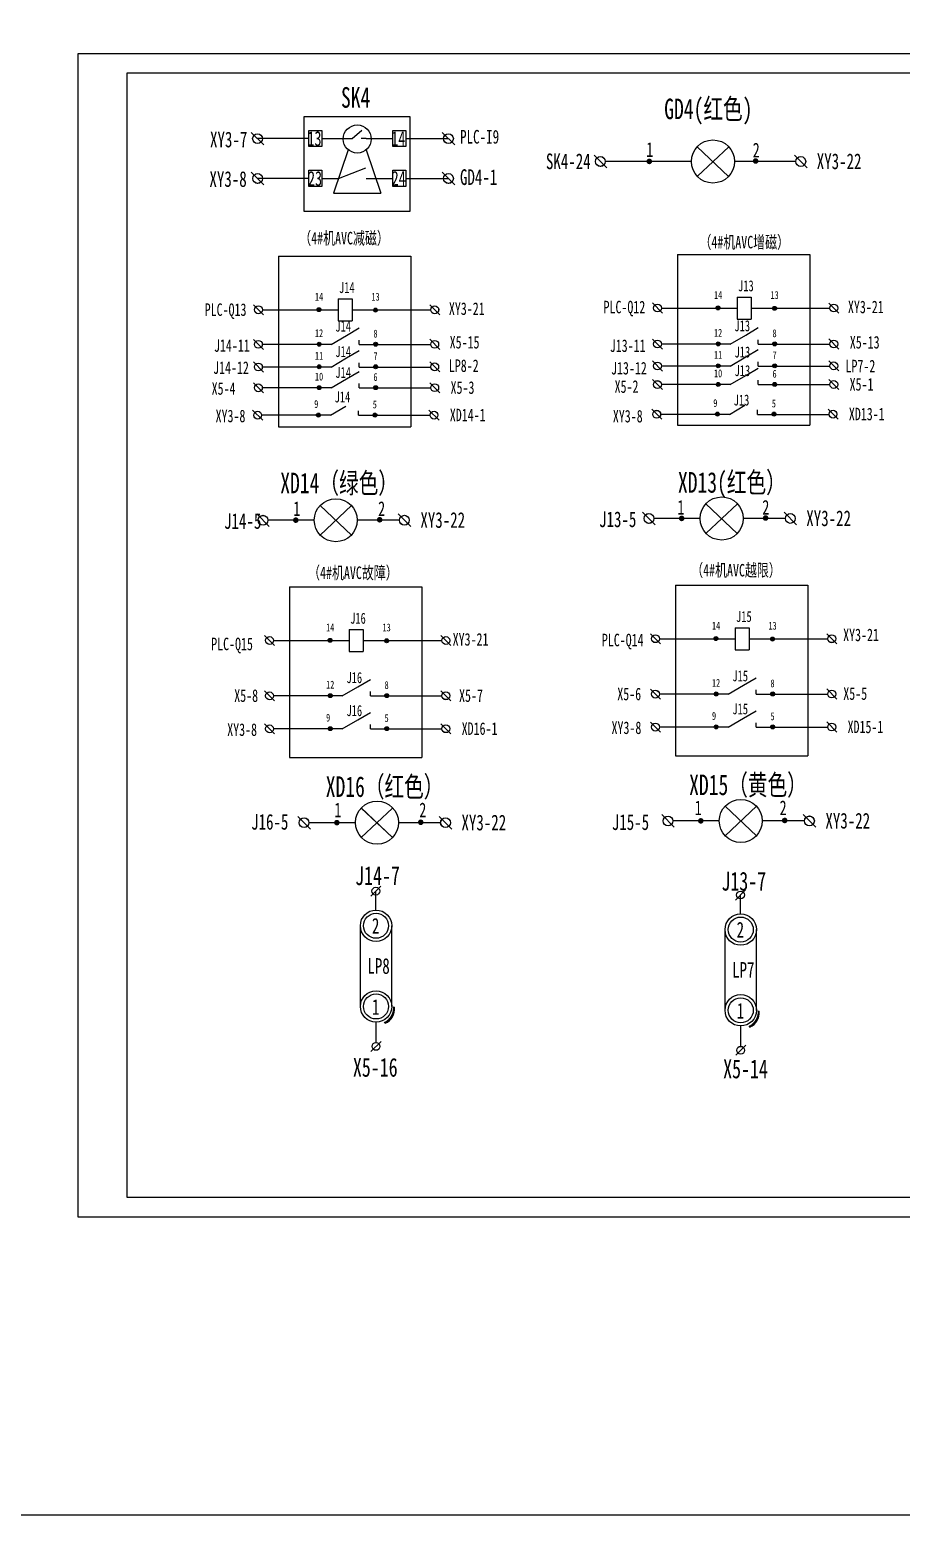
# Model space of a CAD drawing. Header units: millimetres. Extents: x -2527 to 7788, y -1442 to 1215.
# Drawn here: x 3788 to 4233, y -1442 to -683 of the extents above; entities that cross this region are included whole.
import ezdxf

# ---------------------------------------------------------------- set-up
doc = ezdxf.new("R2010")
doc.units = ezdxf.units.MM
doc.header["$MEASUREMENT"] = 0
doc.styles.get("Standard").update_dxf_attribs({"font": '', "width": 0.7, "height": 6})
doc.styles.get('Standard').set_extended_font_data('SimSun')

msp = doc.modelspace()

# ---------------------------------------------------------------- hatches: boundary and pattern name
for color, points in [(256, [(4102.68474548495, -750.7477655429875, 1), (4105.549514131513, -750.7477655429875, 1)]), (256, [(4157.002026448953, -750.551684759117, 1), (4159.866795095516, -750.551684759117, 1)]), (256, [(3936.316620463625, -826.4447819391025, 1), (3934.316620463625, -826.4447819391025, 1)]), (256, [(3965.219249856611, -826.6731391154917, 1), (3963.219249856611, -826.6731391154917, 1)]), (256, [(4140.202281036302, -825.556480520745, 1), (4138.202281036302, -825.556480520745, 1)]), (256, [(4169.10491042929, -825.7848376971342, 1), (4167.10491042929, -825.7848376971342, 1)]), (256, [(3936.428966155869, -844.1183506739444, 1), (3934.428966155869, -844.1183506739444, 1)]), (256, [(3965.295970303016, -844.1183506739444, 1), (3963.295970303016, -844.1183506739444, 1)]), (256, [(4140.314626728547, -843.9430424705824, 1), (4138.314626728547, -843.9430424705824, 1)]), (256, [(4169.181630875694, -843.9430424705824, 1), (4167.181630875694, -843.9430424705824, 1)]), (256, [(3936.428966155869, -855.6447890003119, 1), (3934.428966155869, -855.6447890003119, 1)]), (256, [(3965.295970303016, -855.6447890003119, 1), (3963.295970303016, -855.6447890003119, 1)]), (256, [(4140.314626728547, -855.1482074752785, 1), (4138.314626728547, -855.1482074752785, 1)]), (256, [(4169.181630875694, -855.1482074752785, 1), (4167.181630875694, -855.1482074752785, 1)]), (256, [(4140.314626728547, -864.6470933767678, 1), (4138.314626728547, -864.6470933767678, 1)]), (256, [(4169.181630875694, -864.6470933767678, 1), (4167.181630875694, -864.6470933767678, 1)]), (256, [(3936.428966155869, -866.2849728767414, 1), (3934.428966155869, -866.2849728767414, 1)]), (256, [(3965.295970303016, -866.2849728767414, 1), (3963.295970303016, -866.2849728767414, 1)]), (256, [(3936.053386840758, -880.2879781226075, 1), (3934.053386840758, -880.2879781226075, 1)]), (256, [(3964.920390987905, -880.2879781226075, 1), (3962.920390987905, -880.2879781226075, 1)]), (256, [(4139.939047413435, -879.8023646622178, 1), (4137.939047413435, -879.8023646622178, 1)]), (256, [(4168.806051560582, -879.8023646622178, 1), (4166.806051560582, -879.8023646622178, 1)]), (256, [(3922.055504110393, -933.9647277456197, 1), (3924.920272756955, -933.9647277456197, 1)]), (256, [(3964.92785352926, -933.7686469617493, 1), (3967.792622175823, -933.7686469617493, 1)]), (256, [(4119.222768786201, -933.0764263272622, 1), (4122.087537432763, -933.0764263272622, 1)]), (256, [(4162.095118205068, -932.8803455433917, 1), (4164.95988685163, -932.8803455433917, 1)]), (0, [(4139.166277277384, -994.4587375618103, 1), (4137.166277277384, -994.4587375618103, 1)]), (0, [(4168.068906670372, -994.6870947381994, 1), (4166.068906670372, -994.6870947381994, 1)]), (0, [(3941.999012601576, -995.3470389801678, 1), (3939.999012601576, -995.3470389801678, 1)]), (0, [(3970.901641994562, -995.575396156557, 1), (3968.901641994562, -995.575396156557, 1)]), (0, [(3942.11135829382, -1023.616478225783, 1), (3940.11135829382, -1023.616478225783, 1)]), (0, [(3970.978362440967, -1023.616478225783, 1), (3968.978362440967, -1023.616478225783, 1)]), (0, [(4139.278622969629, -1022.728176807425, 1), (4137.278622969629, -1022.728176807425, 1)]), (0, [(4168.145627116776, -1022.728176807425, 1), (4166.145627116776, -1022.728176807425, 1)]), (0, [(4139.278622969629, -1039.577449813176, 1), (4137.278622969629, -1039.577449813176, 1)]), (0, [(4168.145627116776, -1039.577449813176, 1), (4166.145627116776, -1039.577449813176, 1)]), (0, [(3942.11135829382, -1040.465751231533, 1), (3940.11135829382, -1040.465751231533, 1)]), (0, [(3970.978362440967, -1040.465751231533, 1), (3968.978362440967, -1040.465751231533, 1)]), (256, [(3943.044979681637, -1088.45716666417, 1), (3945.9097483282, -1088.45716666417, 1)]), (256, [(3985.917329100505, -1088.2610858803, 1), (3988.782097747067, -1088.2610858803, 1)]), (256, [(4128.995768844444, -1087.534267612439, 1), (4131.860537491007, -1087.534267612439, 1)]), (256, [(4171.868118263311, -1087.338186828569, 1), (4174.732886909874, -1087.338186828569, 1)])]:
    msp.add_hatch(color=color).paths.add_polyline_path(points)
h = msp.add_hatch(color=256)
edge = h.paths.add_edge_path()
edge.add_line((3973.186030726396, -1182.605098859871), (3973.952187918889, -1182.766964937474))
edge.add_arc((3966.024052737715, -1183.582906627532), 7.970011812571822, -66.51156928197281, 5.876034802165179, ccw=False)
edge.add_line((3969.200611618282, -1190.892527819552), (3968.709264036166, -1190.31240512739))
edge.add_arc((3964.693507470452, -1182.826052804443), 8.495397100687962, 298.2095675617099, 361.4903548422291)
h = msp.add_hatch(color=256)
edge = h.paths.add_edge_path()
edge.add_line((4159.525847506023, -1184.570484658803), (4160.292004698515, -1184.732350736406))
edge.add_arc((4152.363869517342, -1185.548292426464), 7.970011812571822, -66.51156928197281, 5.876034802165179, ccw=False)
edge.add_line((4155.540428397909, -1192.857913618484), (4155.049080815793, -1192.277790926322))
edge.add_arc((4151.033324250077, -1184.791438603375), 8.495397100687962, 298.2095675617099, 361.4903548422291)

# ---------------------------------------------------------------- linework, layer by layer
for p, q in [((3907.158952281052, -742.32977553401), (3900.725221749828, -735.8960450027853)), ((4004.709960876145, -742.32977553401), (3998.27623034492, -735.8960450027853)), ((3930.123335757909, -739.1129102683972), (3903.876032287752, -739.1129102683972)), ((3936.793881334987, -739.1129102683972), (3945.378293785336, -739.1129102683972)), ((3945.378293785336, -739.1129102683972), (3952.348787641946, -739.1129102683972)), ((3959.514773381696, -739.1129102683972), (3956.938402330092, -739.1129102683972)), ((3959.514773381696, -739.1129102683972), (3973.108193852377, -739.1129102683972)), ((3979.778739429452, -739.1129102683972), (4001.493095610533, -739.1129102683972)), ((3950.272967034631, -744.7687406904233), (3942.817878494907, -766.9636700323554)), ((3959.511440981212, -744.7570267277524), (3966.952676470451, -766.9636700323554)), ((4082.358477154708, -754.0104292284268), (4075.924746623485, -747.5766986972021)), ((4184.731202026717, -754.017457048154), (4178.297471495493, -747.5837265169293)), ((3907.205367428172, -762.6945836992454), (3900.771636896949, -756.2608531680207)), ((3945.378293785336, -759.4777184336326), (3959.261672697829, -754.0057569165492)), ((4004.709960876145, -762.6945836992454), (3998.27623034492, -756.2608531680216)), ((3930.16975090503, -759.4777184336326), (3903.922447434872, -759.4777184336326)), ((3936.793881334987, -759.4777184336326), (3945.378293785336, -759.4777184336326)), ((3959.514773381696, -759.4777184336326), (3973.108193852377, -759.4777184336326)), ((3979.778739429452, -759.4777184336326), (4001.493095610533, -759.4777184336326)), ((3942.817878494907, -766.9636700323554), (3966.952676470451, -766.9636700323554)), ((3914.649455046962, -799.1094723572696), (3914.649455046962, -886.2614616486899)), ((3914.649455046962, -799.1094723572696), (3982.284652229257, -799.1094723572696)), ((3982.284652229257, -799.1094723572696), (3982.284652229257, -886.2614616486899)), ((4118.535115619638, -798.2211709389121), (4186.170312801934, -798.2211709389121)), ((4118.535115619638, -798.2211709389121), (4118.535115619638, -885.3731602303315)), ((4186.170312801934, -798.2211709389121), (4186.170312801934, -885.3731602303315)), ((3906.406968398589, -826.5531391154927), (3945.069512236867, -826.5531391154927)), ((3945.069512236867, -820.9531391154924), (3952.269512236868, -820.9531391154924)), ((3945.069512236867, -820.9531391154924), (3945.069512236867, -832.1531391154931)), ((3952.269512236868, -820.9531391154924), (3952.269512236868, -832.1531391154931)), ((3952.269512236868, -826.5531391154927), (3956.448155161934, -826.5531391154927)), ((3956.448155161934, -826.5531391154927), (3992.492306578853, -826.5531391154927)), ((3997.065475147256, -829.1018970734731), (3991.918490722275, -823.9549126484926)), ((4110.860920714795, -828.2028794326534), (4105.713936289816, -823.0558950076738)), ((4110.292628971267, -825.6648376971343), (4148.955172809546, -825.6648376971343)), ((4148.955172809546, -820.0648376971349), (4148.955172809546, -831.2648376971347)), ((4148.955172809546, -820.0648376971349), (4156.155172809545, -820.0648376971349)), ((4156.155172809545, -820.0648376971349), (4156.155172809545, -831.2648376971347)), ((4156.155172809545, -825.6648376971343), (4160.333815734611, -825.6648376971343)), ((4160.333815734611, -825.6648376971343), (4196.37796715153, -825.6648376971343)), ((4200.951135719933, -828.2135956551147), (4195.804151294952, -823.0666112301351)), ((3945.069512236867, -832.1531391154931), (3952.269512236868, -832.1531391154931)), ((4148.955172809546, -831.2648376971347), (4156.155172809545, -831.2648376971347)), ((3941.566552955857, -844.2383506739443), (3949.470614271144, -839.6030514424692)), ((3949.470614271144, -839.6030514424692), (3955.920669443834, -835.820447209996)), ((3955.920669443834, -844.2383506739443), (3955.920669443834, -842.0072052280857)), ((3997.058232602827, -846.7293064667383), (3991.911248177848, -841.5823220417587)), ((4110.855175066039, -846.6010842061005), (4105.70819064106, -841.4540997811218)), ((4145.452213528534, -844.0630424705832), (4153.356274843823, -839.4277432391082)), ((4153.356274843823, -839.4277432391082), (4159.806330016511, -835.645139006634)), ((4159.806330016511, -844.0630424705832), (4159.806330016511, -841.8318970247237)), ((4200.943893175506, -846.5539982633782), (4195.796908750525, -841.4070138383977)), ((3935.428966155869, -844.2383506739443), (3906.401222749835, -844.2383506739443)), ((3941.566552955857, -844.2383506739443), (3935.428966155869, -844.2383506739443)), ((3949.470614271144, -851.1294897688367), (3955.920669443834, -847.3468855363635)), ((3955.920669443834, -844.2383506739443), (3964.295970303016, -844.2383506739443)), ((3964.295970303016, -844.2383506739443), (3992.492306578853, -844.2383506739443)), ((4139.314626728547, -844.0630424705832), (4110.286883322511, -844.0630424705832)), ((4145.452213528534, -844.0630424705832), (4139.314626728547, -844.0630424705832)), ((4153.356274843823, -850.6329082438042), (4159.806330016511, -846.8503040113301)), ((4159.806330016511, -844.0630424705832), (4168.181630875694, -844.0630424705832)), ((4168.181630875694, -844.0630424705832), (4196.377967151532, -844.0630424705832)), ((3935.428966155869, -855.7647890003118), (3906.401222749835, -855.7647890003118)), ((3941.566552955857, -855.7647890003118), (3935.428966155869, -855.7647890003118)), ((3941.566552955857, -855.7647890003118), (3949.470614271144, -851.1294897688367)), ((3955.920669443834, -855.7647890003118), (3955.920669443834, -853.5336435544532)), ((3955.920669443834, -855.7647890003118), (3964.295970303016, -855.7647890003118)), ((3964.295970303016, -855.7647890003118), (3992.492306578853, -855.7647890003118)), ((3997.058232602827, -858.2557447931058), (3991.911248177848, -853.1087603681262)), ((4110.855175066039, -857.8062492107965), (4105.70819064106, -852.6592647858179)), ((4139.314626728547, -855.2682074752793), (4110.286883322511, -855.2682074752793)), ((4145.452213528534, -855.2682074752793), (4139.314626728547, -855.2682074752793)), ((4145.452213528534, -855.2682074752793), (4153.356274843823, -850.6329082438042)), ((4153.356274843823, -860.1317941452935), (4159.806330016511, -856.3491899128194)), ((4159.806330016511, -855.2682074752793), (4159.806330016511, -853.0370620294198)), ((4159.806330016511, -855.2682074752793), (4168.181630875694, -855.2682074752793)), ((4168.181630875694, -855.2682074752793), (4196.377967151532, -855.2682074752793)), ((4200.943893175506, -857.7591632680742), (4195.796908750525, -852.6121788430937)), ((3941.566552955857, -866.4049728767404), (3949.470614271144, -861.7696736452654)), ((3949.470614271144, -861.7696736452654), (3955.920669443834, -857.9870694127931)), ((3955.920669443834, -866.4049728767404), (3955.920669443834, -864.1738274308827)), ((3997.058232602827, -868.8959286695354), (3991.911248177848, -863.7489442445549)), ((4110.855175066039, -867.3051351122858), (4105.70819064106, -862.1581506873063)), ((4139.314626728547, -864.7670933767677), (4110.286883322511, -864.7670933767677)), ((4145.452213528534, -864.7670933767677), (4139.314626728547, -864.7670933767677)), ((4145.452213528534, -864.7670933767677), (4153.356274843823, -860.1317941452935)), ((4159.806330016511, -864.7670933767677), (4159.806330016511, -862.5359479309091)), ((4159.806330016511, -864.7670933767677), (4168.181630875694, -864.7670933767677)), ((4168.181630875694, -864.7670933767677), (4196.377967151532, -864.7670933767677)), ((4200.943893175506, -867.2580491695626), (4195.796908750525, -862.111064744583)), ((3935.428966155869, -866.4049728767404), (3906.401222749835, -866.4049728767404)), ((3941.566552955857, -866.4049728767404), (3935.428966155869, -866.4049728767404)), ((3955.920669443834, -866.4049728767404), (3964.295970303016, -866.4049728767404)), ((3964.295970303016, -866.4049728767404), (3992.492306578853, -866.4049728767404)), ((3941.190973640747, -880.4079781226064), (3949.095034956033, -875.7726788911332)), ((3955.545090128724, -880.4079781226064), (3955.545090128724, -878.1768326767487)), ((3996.682653287717, -882.8989339154014), (3991.535668862738, -877.7519494904227)), ((4110.479595750929, -882.4604063977358), (4105.332611325948, -877.3134219727563)), ((4138.939047413435, -879.9223646622177), (4109.911304007401, -879.9223646622177)), ((4145.076634213424, -879.9223646622177), (4138.939047413435, -879.9223646622177)), ((4145.076634213424, -879.9223646622177), (4152.98069552871, -875.2870654307435)), ((4159.430750701401, -879.9223646622177), (4159.430750701401, -877.6912192163591)), ((4159.430750701401, -879.9223646622177), (4167.806051560582, -879.9223646622177)), ((4167.806051560582, -879.9223646622177), (4196.00238783642, -879.9223646622177)), ((4200.568313860394, -882.4133204550126), (4195.421329435415, -877.266336030033)), ((3935.053386840758, -880.4079781226064), (3906.025643434723, -880.4079781226064)), ((3914.649455046962, -886.2614616486899), (3982.284652229257, -886.2614616486899)), ((3941.190973640747, -880.4079781226064), (3935.053386840758, -880.4079781226064)), ((3955.545090128724, -880.4079781226064), (3963.920390987905, -880.4079781226064)), ((3963.920390987905, -880.4079781226064), (3992.116727263743, -880.4079781226064)), ((4118.535115619638, -885.3731602303315), (4186.170312801934, -885.3731602303315)), ((3909.959306577763, -937.227391431059), (3903.525576046539, -930.7936608998352)), ((3982.210355595722, -937.2203636113318), (3975.776625064498, -930.7866330801071)), ((4107.126571253571, -936.3390900127015), (4100.692840722348, -929.9053594814768)), ((4179.37762027153, -936.3320621929743), (4172.943889740306, -929.8983316617496)), ((4117.49911186072, -967.1234279799774), (4117.49911186072, -1054.275417271397)), ((4117.49911186072, -967.1234279799774), (4185.134309043015, -967.1234279799774)), ((4185.134309043015, -967.1234279799774), (4185.134309043015, -1054.275417271397)), ((4116.899571311814, -1090.796931297878), (4110.465840780589, -1084.363200766654)), ((4189.150620329773, -1090.789903478151), (4182.716889798549, -1084.356172946927)), ((3930.948782149007, -1091.71983034961), (3924.515051617784, -1085.286099818385)), ((4003.199831166967, -1091.712802529883), (3996.766100635743, -1085.279071998657)), ((3966.969670512815, -1120.849940160268), (3961.822686087835, -1125.996924585248)), ((4153.30948729244, -1122.815325959201), (4148.162502867462, -1127.96231038418)), ((3964.396178300325, -1133.117461252459), (3964.396178300325, -1123.423432372759)), ((4150.735995079952, -1135.082847051392), (4150.735995079952, -1125.388818171691)), ((3956.488340381627, -1165.72615104381), (3956.48824971754, -1141.116960886543)), ((3972.488162532309, -1165.72615104381), (3972.488249717435, -1141.116959755595)), ((4142.828157161252, -1167.691536842743), (4142.828066497165, -1143.082346685475)), ((4158.827979311934, -1167.691536842743), (4158.828066497062, -1143.082345554528)), ((3956.488401771125, -1182.38926313407), (3956.488340381627, -1165.72615104381)), ((3972.488045686607, -1182.388218490417), (3972.488104716766, -1165.72615104381)), ((4142.828218550751, -1184.354648933003), (4142.828157161252, -1167.691536842743)), ((4158.827862466232, -1184.353604289349), (4158.82792149639, -1167.691536842743)), ((3973.186030726396, -1182.605098859871), (3973.952187918889, -1182.766964937474)), ((3964.48822024424, -1200.726562802643), (3964.48822024424, -1190.335370674323)), ((3968.709264036166, -1190.31240512739), (3969.200611618282, -1190.892527819552)), ((4159.525847506023, -1184.570484658803), (4160.292004698515, -1184.732350736406)), ((4150.828037023865, -1202.691948601575), (4150.828037023865, -1192.300756473255)), ((4155.049080815793, -1192.277790926322), (4155.540428397909, -1192.857913618484)), ((3967.053960019717, -1200.158648124833), (3961.906975594738, -1205.305632549813)), ((4153.393776799344, -1202.124033923766), (4148.246792374363, -1207.271018348745))]:
    msp.add_line(p, q)
at = {"lineweight": -3, "ltscale": 1000}
msp.add_line((3952.348787641946, -739.1129102683972), (3957.159634025869, -734.870342685821), dxfattribs=at)
at = {"linetype": 'Continuous'}
for p, q in [((4128.601658266515, -743.2867968364753), (4144.611103021248, -758.375948373181)), ((4144.715328938667, -743.3079985274062), (4128.656026373611, -758.3441900167281)), ((4125.648639708824, -750.7865361430868), (4081.648639708825, -750.7865361430868)), ((4179.014336761106, -750.7865361430868), (4147.648639708824, -750.7865361430868)), ((4133.045190926198, -925.61545762075), (4149.054635680931, -940.7046091574557)), ((4149.15886159835, -925.6366593116818), (4133.099559033294, -940.6728508010037)), ((3935.877926250389, -926.5037590391084), (3951.887371005121, -941.5929105758141)), ((3951.99159692254, -926.5249607300393), (3935.932294357484, -941.5611522193612)), ((4101.416733807686, -933.1151969273615), (4101.40971586603, -933.1151969273615)), ((4130.092172368507, -933.1151969273615), (4106.409696109889, -933.1151969273615)), ((4173.660794518431, -933.1151969273615), (4152.092172368507, -933.1151969273615)), ((3904.249469131877, -934.0034983457199), (3904.242451190219, -934.0034983457199)), ((3932.924907692699, -934.0034983457199), (3909.242431434081, -934.0034983457199)), ((3976.493529842623, -934.0034983457199), (3954.924907692699, -934.0034983457199)), ((3956.867401821635, -1080.996197957658), (3972.876846576368, -1096.085349494364)), ((3972.981072493787, -1081.017399648589), (3956.921769928731, -1096.053591137911)), ((3956.952240869365, -1080.916763862544), (3972.961685624097, -1096.00591539925)), ((4142.81819098444, -1080.073298905927), (4158.827635739172, -1095.162450442633)), ((4158.931861656592, -1080.094500596858), (4142.872559091536, -1095.13069208618)), ((3925.238944703124, -1088.49593726427), (3925.231926761466, -1088.49593726427)), ((3953.914383263944, -1088.49593726427), (3930.231907005327, -1088.49593726427)), ((3997.483005413867, -1088.49593726427), (3975.914383263944, -1088.49593726427)), ((4111.189733865927, -1087.573038212538), (4111.182715924271, -1087.573038212538)), ((4139.86517242675, -1087.573038212538), (4116.182696168132, -1087.573038212538)), ((4183.433794576674, -1087.573038212538), (4161.86517242675, -1087.573038212538))]:
    msp.add_line(p, q, dxfattribs=at)
at = {"color": 0}
for p, q in [((3906.975260142119, -829.0911808510109), (3901.828275717138, -823.9441964260313)), ((3906.969514493363, -846.7763924094625), (3901.822530068383, -841.6294079844829)), ((3906.969514493363, -858.30283073583), (3901.822530068383, -853.1558463108504)), ((3906.969514493363, -868.9430146122595), (3901.822530068383, -863.796030187279)), ((3906.593935178253, -882.9460198581255), (3901.446950753272, -877.799035433145)), ((3920.331847184912, -968.0117293983349), (3987.967044367208, -968.0117293983349)), ((3920.331847184912, -968.0117293983349), (3920.331847184912, -1055.163718689754)), ((3987.967044367208, -968.0117293983349), (3987.967044367208, -1055.163718689754)), ((3912.657652280068, -997.9934378920761), (3907.510667855089, -992.8464534670966)), ((3950.751904374818, -989.8553961565576), (3950.751904374818, -1001.055396156557)), ((3950.751904374818, -989.8553961565576), (3957.951904374819, -989.8553961565576)), ((3957.951904374819, -989.8553961565576), (3957.951904374819, -1001.055396156557)), ((4002.747867285205, -998.0041541145374), (3997.600882860226, -992.8571696895578)), ((4109.824916955877, -997.1051364737177), (4104.677932530898, -991.9581520487391)), ((4147.919169050628, -988.9670947382001), (4155.119169050627, -988.9670947382001)), ((4147.919169050628, -988.9670947382001), (4147.919169050628, -1000.1670947382)), ((4155.119169050627, -988.9670947382001), (4155.119169050627, -1000.1670947382)), ((4199.915131961015, -997.1158526961799), (4194.768147536034, -991.9688682712003)), ((3912.08936053654, -995.4553961565571), (3950.751904374818, -995.4553961565571)), ((3950.751904374818, -1001.055396156557), (3957.951904374819, -1001.055396156557)), ((3957.951904374819, -995.4553961565571), (3962.130547299883, -995.4553961565571)), ((3962.130547299883, -995.4553961565571), (3998.174698716804, -995.4553961565571)), ((4109.256625212349, -994.5670947381996), (4147.919169050628, -994.5670947381996)), ((4147.919169050628, -1000.1670947382), (4155.119169050627, -1000.1670947382)), ((4155.119169050627, -994.5670947381996), (4159.297811975693, -994.5670947381996)), ((4159.297811975693, -994.5670947381996), (4195.341963392612, -994.5670947381996)), ((3955.153006409095, -1019.101178994309), (3961.603061581785, -1015.318574761834)), ((4152.320271084905, -1018.21287757595), (4158.770326257593, -1014.430273343477)), ((3912.651906631314, -1026.274519961301), (3907.504922206334, -1021.127535536321)), ((3941.11135829382, -1023.736478225783), (3912.083614887784, -1023.736478225783)), ((3947.248945093808, -1023.736478225783), (3941.11135829382, -1023.736478225783)), ((3947.248945093808, -1023.736478225783), (3955.153006409095, -1019.101178994309)), ((3961.603061581785, -1023.736478225783), (3961.603061581785, -1021.505332779924)), ((3961.603061581785, -1023.736478225783), (3969.978362440967, -1023.736478225783)), ((3969.978362440967, -1023.736478225783), (3998.174698716804, -1023.736478225783)), ((4002.740624740778, -1026.227434018578), (3997.593640315799, -1021.080449593598)), ((4109.819171307121, -1025.386218542943), (4104.672186882142, -1020.239234117964)), ((4138.278622969629, -1022.848176807425), (4109.250879563593, -1022.848176807425)), ((4144.416209769616, -1022.848176807425), (4138.278622969629, -1022.848176807425)), ((4144.416209769616, -1022.848176807425), (4152.320271084905, -1018.21287757595)), ((4158.770326257593, -1022.848176807425), (4158.770326257593, -1020.617031361567)), ((4158.770326257593, -1022.848176807425), (4167.145627116776, -1022.848176807425)), ((4167.145627116776, -1022.848176807425), (4195.341963392612, -1022.848176807425)), ((4199.907889416588, -1025.33913260022), (4194.760904991607, -1020.19214817524)), ((4152.320271084905, -1035.062150581702), (4158.770326257595, -1031.279546349228)), ((3912.651906631314, -1043.123792967051), (3907.504922206334, -1037.976808542073)), ((3947.248945093808, -1040.585751231534), (3955.153006409095, -1035.950452000059)), ((3955.153006409095, -1035.950452000059), (3961.603061581785, -1032.167847767585)), ((3961.603061581785, -1040.585751231534), (3961.603061581785, -1038.354605785675)), ((4002.740624740778, -1043.076707024328), (3997.593640315799, -1037.929722599349)), ((4109.819171307123, -1042.235491548694), (4104.672186882142, -1037.088507123714)), ((4144.416209769618, -1039.697449813176), (4152.320271084905, -1035.062150581702)), ((4158.770326257595, -1039.697449813176), (4158.770326257595, -1037.466304367317)), ((4199.907889416588, -1042.188405605971), (4194.760904991609, -1037.041421180991)), ((3941.11135829382, -1040.585751231534), (3912.083614887786, -1040.585751231534)), ((3947.248945093808, -1040.585751231534), (3941.11135829382, -1040.585751231534)), ((3961.603061581785, -1040.585751231534), (3969.978362440967, -1040.585751231534)), ((3969.978362440967, -1040.585751231534), (3998.174698716804, -1040.585751231534)), ((4138.278622969629, -1039.697449813176), (4109.250879563593, -1039.697449813176)), ((4144.416209769618, -1039.697449813176), (4138.278622969629, -1039.697449813176)), ((4158.770326257595, -1039.697449813176), (4167.145627116776, -1039.697449813176)), ((4167.145627116776, -1039.697449813176), (4195.341963392614, -1039.697449813176)), ((4117.49911186072, -1054.275417271397), (4185.134309043015, -1054.275417271397)), ((3920.331847184912, -1055.163718689754), (3987.967044367208, -1055.163718689754))]:
    msp.add_line(p, q, dxfattribs=at)
at = {"color": 1, "lineweight": -3, "ltscale": 1000}
msp.add_lwpolyline([(-1784.675944593917, -215.4055684265004), (7786.060408455211, -215.4055684265004), (7786.060408455211, -1442.203847703855), (-1784.675944593917, -1442.203847703855)], close=True, dxfattribs=at)
for points in [[(3812.08297562872, -1289.751523178025), (4652.082975628721, -1289.751523178025), (4652.082975628721, -695.7515231780253), (3812.08297562872, -695.7515231780253)], [(3837.08297562872, -1279.751523178025), (4642.082975628721, -1279.751523178025), (4642.082975628721, -705.7515231780253), (3837.08297562872, -705.7515231780253)], [(3927.792293883895, -727.8500620340892), (3981.710593979946, -727.8500620340892), (3981.710593979946, -776.2915274667284), (3927.792293883895, -776.2915274667284)]]:
    msp.add_lwpolyline(points, close=True)
at = {"lineweight": -3, "ltscale": 1000}
for points in [[(3930.123335757909, -734.8982704645296), (3936.793881334987, -734.8982704645296), (3936.793881334987, -743.1777770975568), (3930.123335757909, -743.1777770975568)], [(3973.108193852377, -734.8982704645296), (3979.778739429452, -734.8982704645296), (3979.778739429452, -743.1777770975568), (3973.108193852377, -743.1777770975568)], [(3930.123335757909, -755.263078629765), (3936.793881334987, -755.263078629765), (3936.793881334987, -763.5425852627923), (3930.123335757909, -763.5425852627923)], [(3973.108193852377, -755.263078629765), (3979.778739429452, -755.263078629765), (3979.778739429452, -763.5425852627923), (3973.108193852377, -763.5425852627923)]]:
    msp.add_lwpolyline(points, close=True, dxfattribs=at)
for centre, radius in [((3954.885277482679, -739.3001274418966), 7.15395964002681), ((3903.942087015439, -739.0988546289427), 2.5), ((3903.949114835166, -739.10588244867), 2.5), ((4001.493095610533, -739.0988546289427), 2.5), ((4001.50012343026, -739.10588244867), 2.5), ((4079.141611889097, -750.7795083233596), 2.5), ((4079.148639708825, -750.7865361430868), 2.5), ((4181.514336761106, -750.7865361430868), 2.5), ((4181.521364580834, -750.793563962814), 2.5), ((3903.98850216256, -759.4636627941782), 2.5), ((3903.995529982287, -759.4706906139054), 2.5), ((4001.493095610533, -759.4636627941782), 2.5), ((4001.50012343026, -759.4706906139054), 2.5), ((3935.316620463625, -826.4447819391025), 1), ((3935.316620463625, -826.4447819391025), 0.12), ((3964.219249856611, -826.6731391154917), 1), ((3964.219249856611, -826.6731391154917), 0.12), ((3994.491982934765, -826.51716034942), 2), ((3994.497605190547, -826.5227826052014), 2), ((4108.287428502304, -825.6181427085994), 2), ((4108.293050758086, -825.6237649643817), 2), ((4139.202281036302, -825.556480520745), 1), ((4139.202281036302, -825.556480520745), 0.12), ((4168.10491042929, -825.7848376971342), 1), ((4168.10491042929, -825.7848376971342), 0.12), ((4198.377643507442, -825.6288589310616), 2), ((4198.383265763224, -825.634481186843), 2), ((3994.484740390339, -844.1445697426852), 2), ((3994.49036264612, -844.1501919984676), 2), ((4108.281682853549, -844.0163474820474), 2), ((4108.287305109332, -844.0219697378307), 2), ((4198.370400963016, -843.9692615393251), 2), ((4198.376023218797, -843.9748837951065), 2), ((3935.428966155869, -844.1183506739444), 1), ((3935.428966155869, -844.1183506739444), 0.12), ((3964.295970303016, -844.1183506739444), 1), ((3964.295970303016, -844.1183506739444), 0.12), ((4139.314626728547, -843.9430424705824), 1), ((4139.314626728547, -843.9430424705824), 0.12), ((4168.181630875694, -843.9430424705824), 1), ((4168.181630875694, -843.9430424705824), 0.12), ((3935.428966155869, -855.6447890003119), 1), ((3935.428966155869, -855.6447890003119), 0.12), ((3964.295970303016, -855.6447890003119), 1), ((3964.295970303016, -855.6447890003119), 0.12), ((3994.484740390339, -855.6710080690527), 2), ((3994.49036264612, -855.6766303248351), 2), ((4108.281682853549, -855.2215124867434), 2), ((4108.287305109332, -855.2271347425267), 2), ((4139.314626728547, -855.1482074752785), 1), ((4139.314626728547, -855.1482074752785), 0.12), ((4168.181630875694, -855.1482074752785), 1), ((4168.181630875694, -855.1482074752785), 0.12), ((4198.370400963016, -855.1744265440211), 2), ((4198.376023218797, -855.1800487998025), 2), ((3994.484740390339, -866.3111919454823), 2), ((3994.49036264612, -866.3168142012637), 2), ((4108.281682853549, -864.7203983882328), 2), ((4108.287305109332, -864.7260206440151), 2), ((4139.314626728547, -864.6470933767678), 1), ((4139.314626728547, -864.6470933767678), 0.12), ((4168.181630875694, -864.6470933767678), 1), ((4168.181630875694, -864.6470933767678), 0.12), ((4198.370400963016, -864.6733124455095), 2), ((4198.376023218797, -864.6789347012909), 2), ((3935.428966155869, -866.2849728767414), 1), ((3935.428966155869, -866.2849728767414), 0.12), ((3964.295970303016, -866.2849728767414), 1), ((3964.295970303016, -866.2849728767414), 0.12), ((3935.053386840758, -880.2879781226075), 1), ((3963.920390987905, -880.2879781226075), 1), ((3994.109161075226, -880.3141971913483), 2), ((3994.11478333101, -880.3198194471297), 2), ((4107.906103538438, -879.8756696736828), 2), ((4107.91172579422, -879.8812919294651), 2), ((4138.939047413435, -879.8023646622178), 1), ((4138.939047413435, -879.8023646622178), 0.12), ((4167.806051560582, -879.8023646622178), 1), ((4167.806051560582, -879.8023646622178), 0.12), ((4197.994821647903, -879.8285837309595), 2), ((4198.000443903687, -879.8342059867409), 2), ((3935.053386840758, -880.2879781226075), 0.12), ((3963.920390987905, -880.2879781226075), 0.12), ((3906.74244131215, -933.9964705259927), 2.5), ((3906.749469131877, -934.0034983457199), 2.5), ((3978.993490330109, -933.9894427062654), 2.5), ((3979.000518149836, -933.9964705259927), 2.5), ((4103.909705987959, -933.1081691076351), 2.5), ((4103.916733807686, -933.1151969273624), 2.5), ((4176.160755005919, -933.101141287907), 2.5), ((4176.167782825646, -933.1081691076342), 2.5), ((3927.731916883396, -1088.488909444543), 2.5), ((3927.738944703124, -1088.49593726427), 2.5), ((3999.982965901356, -1088.481881624815), 2.5), ((3999.989993721083, -1088.488909444543), 2.5), ((4113.682706046201, -1087.566010392811), 2.5), ((4113.689733865928, -1087.573038212538), 2.5), ((4185.93375506416, -1087.558982573084), 2.5), ((4185.940782883888, -1087.566010392811), 2.5), ((3964.384933788762, -1123.423432372759), 2), ((3964.390556044544, -1123.417810116977), 2), ((4150.724750568387, -1125.388818171691), 2), ((4150.730372824169, -1125.38319591591), 2), ((3964.488249717486, -1141.116931413298), 8), ((3964.488249717486, -1141.116931413298), 6.4), ((4150.828066497111, -1143.08231721223), 8.000000000000137), ((4150.828066497111, -1143.08231721223), 6.4), ((3964.48822024424, -1182.335370674323), 8), ((3964.48822024424, -1182.335370674323), 6.4), ((4150.828037023865, -1184.300756473255), 8), ((4150.828037023865, -1184.300756473255), 6.4), ((3964.469223295664, -1202.732140337323), 2), ((3964.474845551445, -1202.726518081542), 2), ((4150.809040075289, -1204.697526136256), 2), ((4150.814662331072, -1204.691903880474), 2)]:
    msp.add_circle(centre, radius)
at = {"linetype": 'Continuous'}
for centre in [(4136.648639708824, -750.7865361430868), (3943.924907692699, -934.0034983457199), (4141.092172368507, -933.1151969273615), (4150.86517242675, -1087.573038212538), (3964.999222311673, -1088.416503169155)]:
    msp.add_circle(centre, 11, dxfattribs=at)
at = {"color": 0}
for centre, radius in [((3904.401767929628, -826.5064441269569), 2), ((3904.40739018541, -826.5120663827392), 2), ((3904.396022280873, -844.1916556854094), 2), ((3904.401644536654, -844.1972779411908), 2), ((3904.396022280873, -855.7180940117769), 2), ((3904.401644536654, -855.7237162675583), 2), ((3904.396022280873, -866.3582778882064), 2), ((3904.401644536654, -866.3639001439878), 2), ((3904.020442965762, -880.3612831340724), 2), ((3904.026065221544, -880.3669053898539), 2), ((3910.084160067579, -995.4087011680222), 2), ((3910.089782323361, -995.4143234238045), 2), ((4000.174375072716, -995.4194173904843), 2), ((4000.179997328498, -995.4250396462658), 2), ((4107.251424743386, -994.5203997496646), 2), ((4107.257046999168, -994.5260220054461), 2), ((4138.166277277384, -994.4587375618103), 1), ((4167.068906670372, -994.6870947381994), 1), ((4197.341639748524, -994.5311159721268), 2), ((4197.347262004306, -994.5367382279082), 2), ((3940.999012601576, -995.3470389801678), 1), ((3940.999012601576, -995.3470389801678), 0.12), ((3969.901641994562, -995.575396156557), 1), ((3969.901641994562, -995.575396156557), 0.12), ((4138.166277277384, -994.4587375618103), 0.12), ((4167.068906670372, -994.6870947381994), 0.12), ((3910.078414418824, -1023.689783237248), 2), ((3910.084036674605, -1023.69540549303), 2), ((3941.11135829382, -1023.616478225783), 1), ((3941.11135829382, -1023.616478225783), 0.12), ((3969.978362440967, -1023.616478225783), 1), ((3969.978362440967, -1023.616478225783), 0.12), ((4000.167132528288, -1023.642697294525), 2), ((4000.172754784071, -1023.648319550306), 2), ((4107.245679094631, -1022.80148181889), 2), ((4107.251301350414, -1022.807104074673), 2), ((4138.278622969629, -1022.728176807425), 1), ((4138.278622969629, -1022.728176807425), 0.12), ((4167.145627116776, -1022.728176807425), 1), ((4167.145627116776, -1022.728176807425), 0.12), ((4197.334397204098, -1022.754395876167), 2), ((4197.340019459879, -1022.760018131949), 2), ((3910.078414418824, -1040.539056242998), 2), ((3910.084036674605, -1040.544678498781), 2), ((4000.16713252829, -1040.491970300275), 2), ((4000.172754784071, -1040.497592556057), 2), ((4107.245679094633, -1039.650754824641), 2), ((4107.251301350414, -1039.656377080423), 2), ((4138.278622969629, -1039.577449813176), 1), ((4167.145627116776, -1039.577449813176), 1), ((4197.334397204098, -1039.603668881918), 2), ((4197.340019459881, -1039.609291137699), 2), ((3941.11135829382, -1040.465751231533), 1), ((3941.11135829382, -1040.465751231533), 0.12), ((3969.978362440967, -1040.465751231533), 1), ((3969.978362440967, -1040.465751231533), 0.12), ((4138.278622969629, -1039.577449813176), 0.12), ((4167.145627116776, -1039.577449813176), 0.12)]:
    msp.add_circle(centre, radius, dxfattribs=at)
for centre in [(3966.024052737715, -1183.582906627532), (4152.363869517342, -1185.548292426464)]:
    msp.add_arc(centre, 7.970011812571822, 293.4884307180311, 5.876034802140386)

# ---------------------------------------------------------------- texts
at = {"width": 0.7}
for s, height, p in [('SK4', 10.5, (3946.580928665115, -723.318773849448)), ('GD4(红色)', 10.5, (4111.758170440962, -729.1677754391294)), ('XY3-7', 8, (3879.664752310001, -743.5451336199576)), ('13', 7.5, (3929.473903498789, -742.8158565557987)), ('14', 7.5, (3972.3221685835, -742.7748141005231)), ('PLC-I9', 7, (4007.406940758161, -741.6552849627369)), ('1', 7.5, (4102.540825322183, -748.4270411899415)), ('2', 7.5, (4156.956202478193, -748.7107806596177)), ('SK4-24', 8, (4051.29468885572, -754.6903111536785)), ('XY3-22', 8, (4189.665632703914, -754.6832833339504)), ('XY3-8', 8, (3879.373325902424, -763.7440151215751)), ('23', 7.5, (3929.756138063742, -763.2139287293303)), ('24', 7.5, (3972.506739924296, -763.1396222657586)), ('GD4-1', 8, (4007.396326697195, -762.7699342853039)), ('（4#机AVC减磁）', 6.4, (3925.252900415315, -793.1223427066461)), ('（4#机AVC增磁）', 6.4, (4129.735349279009, -795.1683650751802)), ('J13', 5.600000000000001, (4149.456712558805, -817.0743204174532)), ('14', 4, (3933.290976678927, -821.8646271494827)), ('J14', 5.600000000000001, (3945.571051986128, -817.9626218358117)), ('13', 4, (3962.154404824096, -821.8646271494827)), ('14', 4, (4137.176637251604, -820.9763257311251)), ('13', 4, (4166.040065396773, -820.9763257311251)), ('J14', 5.600000000000001, (3943.702756540706, -837.6756070384681)), ('J13', 5.600000000000001, (4147.588417113383, -837.5002988351062)), ('12', 4, (3933.290976678927, -840.476110282415)), ('8', 4, (3963.186135257434, -840.6946481136147)), ('12', 4, (4137.176637251604, -840.3008020790548)), ('8', 4, (4167.071795830113, -840.5193399102536)), ('11', 4, (3933.290976678927, -852.0025486087825)), ('J14', 5.600000000000001, (3943.702756540706, -850.6517600505822)), ('7', 4, (3963.186135257434, -852.2210864399822)), ('11', 4, (4137.176637251604, -851.5059670837509)), ('J13', 5.600000000000001, (4147.654506475573, -850.885166345628)), ('7', 4, (4167.071795830113, -851.7245049149496)), ('J14', 5.600000000000001, (3943.702756540706, -861.2919439270117)), ('10', 4, (4137.176637251604, -861.0048529852393)), ('J13', 5.600000000000001, (4147.654506475573, -860.3840522471173)), ('6', 4, (4167.071795830113, -861.223390816439)), ('10', 4, (3933.290976678927, -862.642732485212)), ('6', 4, (3963.186135257434, -862.8612703164108)), ('J14', 5.600000000000001, (3943.327177225594, -873.8452344871312)), ('9', 4, (4136.801057936494, -876.1601242706893)), ('J13', 5.600000000000001, (4147.212837798271, -875.4105343596884)), ('5', 4, (4166.696216515001, -876.378662101889)), ('9', 4, (3932.915397363817, -876.645737731078)), ('5', 4, (3962.810555942324, -876.8642755622786)), ('XD14（绿色）', 10.5, (3915.565379344916, -920.2370334470315)), ('XD13(红色）', 10.5, (4118.751936245332, -919.9318711326341)), ('1', 7.5, (3922.227960991851, -931.8373314401097)), ('2', 7.5, (3965.57687971933, -931.8373314401097)), ('1', 7.5, (4118.502560985226, -931.1483448935651)), ('2', 7.5, (4161.851479712705, -931.1483448935651)), ('J14-5', 8, (3886.850052798893, -938.404201900501)), ('XY3-22', 8, (3987.144786272918, -937.88618989713)), ('J13-5', 8, (4078.453277657374, -937.5159004821426)), ('XY3-22', 8, (4184.312050948726, -936.9978884787706)), ('（4#机AVC越限）', 6.4, (4125.514682020744, -962.7317466347413)), ('（4#机AVC故障）', 6.4, (3929.776797653903, -964.0223533801127)), ('XD15（黄色）', 10.5, (4124.463477883238, -1074.389712417811)), ('XD16（红色）', 10.5, (3938.791981573437, -1075.312611469542)), ('1', 7.5, (4127.349558380324, -1084.61852881499)), ('2', 7.5, (4170.698477107803, -1084.61852881499)), ('J16-5', 8, (3900.655996926227, -1092.023079815138)), ('1', 7.5, (3943.253680327751, -1085.707667642409)), ('2', 7.5, (3986.60259905523, -1085.707667642409)), ('XY3-22', 8, (4008.134261844163, -1092.378628815679)), ('J15-5', 8, (4084.969833733356, -1092.199717816674)), ('XY3-22', 8, (4194.085051006969, -1091.455729763948)), ('J14-7', 9.600000000000001, (3953.790815535447, -1120.333073685018)), ('J13-7', 9.600000000000001, (4140.947867194434, -1123.156310369433)), ('2', 8, (3962.388146227371, -1145.16338074243)), ('2', 8, (4148.727963006996, -1147.128766541363)), ('LP8', 8, (3960.076164951859, -1165.666622280803)), ('LP7', 8, (4146.415981731484, -1167.632008079735)), ('1', 8, (3962.452580842912, -1186.588416644564)), ('1', 8, (4148.792397622537, -1188.553802443496))]:
    msp.add_text(s, height=height, dxfattribs=at).set_placement(p)
at = {"color": 0, "width": 0.7}
for s, height, p in [('PLC-Q13', 6.4, (3876.94963647009, -829.6539998613562)), ('XY3-21', 6.4, (4001.725156624347, -829.1433730073186)), ('PLC-Q12', 6.4, (4080.725372252181, -828.3222879341993)), ('XY3-21', 6.4, (4205.605194941242, -828.2494493331787)), ('J14-11', 6.4, (3881.679318730734, -847.9773036007455)), ('X5-15', 6.4, (4002.112576730486, -846.2837189711936)), ('J13-11', 6.4, (4083.918697137684, -848.049028920067)), ('X5-13', 6.4, (4206.558866152784, -846.3028637882599)), ('J14-12', 6.4, (3881.244801741603, -859.2664827045182)), ('LP8-2', 6.4, (4001.693566354974, -858.2612848738636)), ('J13-12', 6.4, (4084.556761135449, -859.5410342413043)), ('LP7-2', 6.4, (4204.358116269411, -858.47175611073)), ('X5-4', 6.4, (3880.502669908581, -869.9122888367292)), ('X5-3', 6.4, (4002.568378031197, -869.4375611010328)), ('X5-2', 6.4, (4086.389061825566, -868.9258785804095)), ('X5-1', 6.4, (4206.454038603875, -867.79968160106)), ('XY3-8', 6.4, (3882.513330396287, -883.94046487575)), ('XD14-1', 6.4, (4002.187176460306, -883.4349440911174)), ('XY3-8', 6.4, (4085.490818765924, -884.0540863306796)), ('XD13-1', 6.4, (4206.072837032983, -882.9493306307286)), ('J16', 5.600000000000001, (3951.253444124079, -986.864878876876)), ('14', 4, (4136.140633492686, -989.8785827721895)), ('J15', 5.600000000000001, (4148.420708799887, -985.9765774585185)), ('13', 4, (4165.004061637855, -989.8785827721895)), ('PLC-Q15', 6.4, (3880.256957901254, -1000.390186227254)), ('14', 4, (3938.973368816878, -990.7668841905479)), ('13', 4, (3967.836796962047, -990.7668841905479)), ('XY3-21', 6.4, (4003.645805311706, -998.0456300483829)), ('PLC-Q14', 6.4, (4079.864094289667, -998.3725958320974)), ('XY3-21', 6.4, (4203.154988795733, -995.7487484992162)), ('12', 4, (3938.973368816878, -1019.974237834254)), ('J16', 5.600000000000001, (3949.385148678655, -1017.173734590307)), ('8', 4, (3968.868527395385, -1020.192775665454)), ('12', 4, (4136.140633492686, -1019.085936415897)), ('J15', 5.600000000000001, (4146.552413354465, -1016.285433171949)), ('8', 4, (4166.035792071195, -1019.304474247096)), ('X5-8', 6.4, (3892.036805923184, -1026.769066450075)), ('X5-7', 6.4, (4006.912772940859, -1026.769066450075)), ('X5-6', 6.4, (4087.754442576939, -1025.935067945477)), ('X5-5', 6.4, (4203.224967151133, -1025.743805873179)), ('J16', 5.600000000000001, (3949.385148678657, -1034.023007596057)), ('J15', 5.600000000000001, (4146.552413354465, -1033.1347061777)), ('XY3-8', 6.4, (3888.458736940171, -1044.139507948825)), ('9', 4, (3938.973368816878, -1036.823510840005)), ('5', 4, (3968.868527395385, -1037.042048671205)), ('XD16-1', 6.4, (4008.245147913367, -1043.612717200045)), ('XY3-8', 6.4, (4084.811143777832, -1043.187441737286)), ('9', 4, (4136.140633492688, -1035.935209421647)), ('5', 4, (4166.035792071195, -1036.153747252847)), ('XD15-1', 6.4, (4205.412412589177, -1042.724415781687)), ('X5-16', 9.600000000000001, (3952.673079977825, -1218.218371449419)), ('X5-14', 9.600000000000001, (4141.844303071792, -1219.009806016842))]:
    msp.add_text(s, height=height, dxfattribs=at).set_placement(p)

doc.saveas('drawing.dxf')
